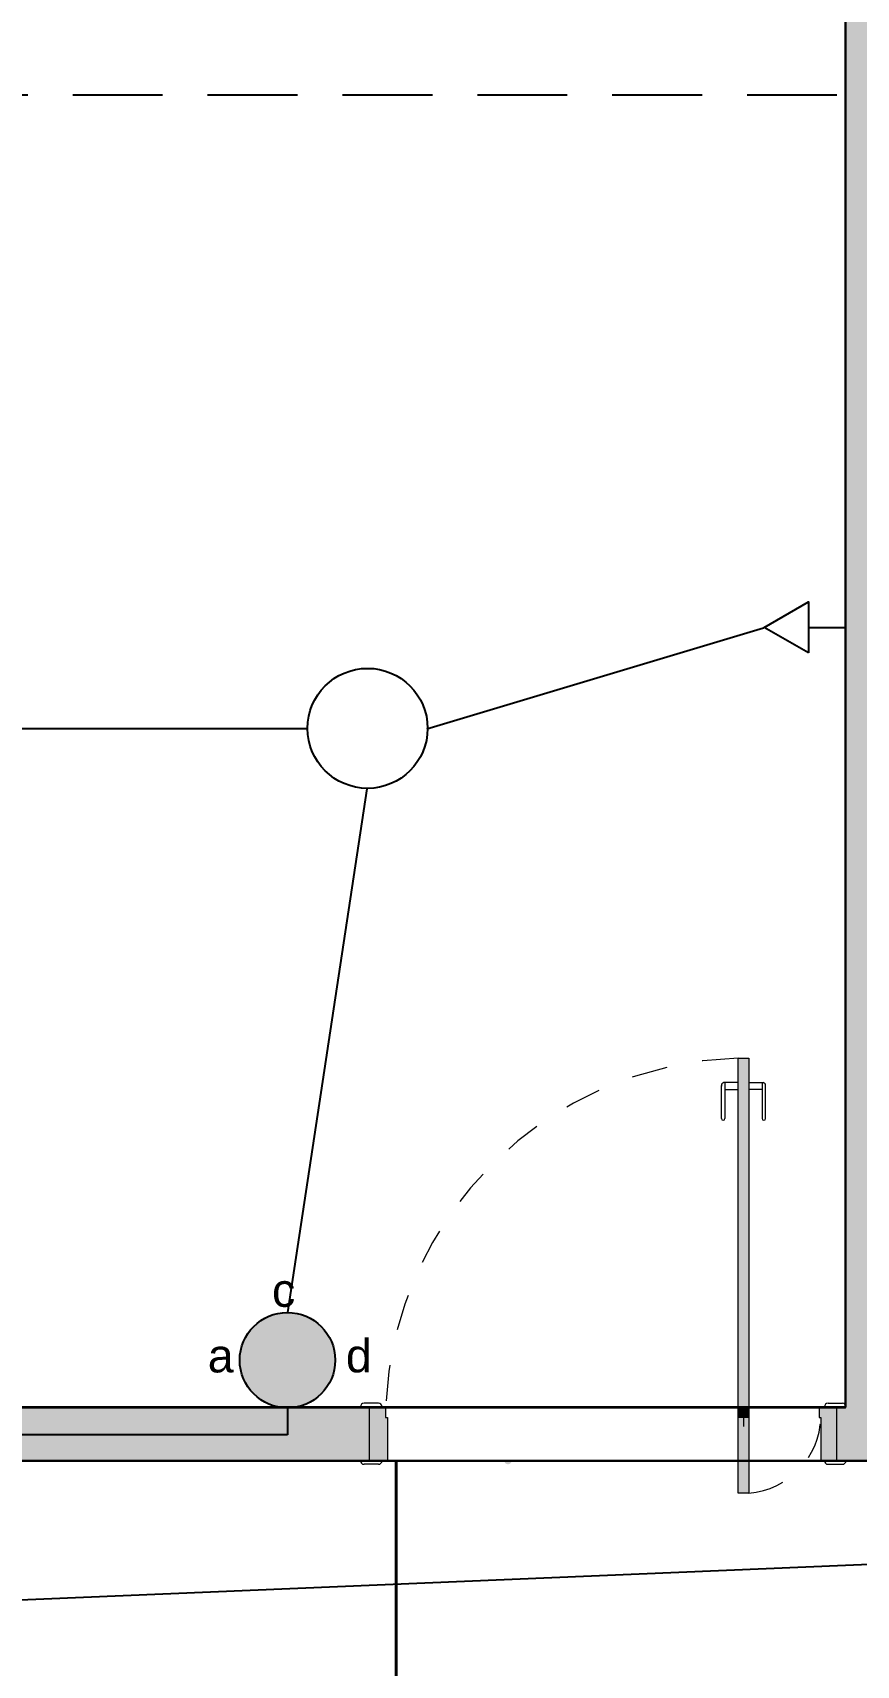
# Model space of a CAD drawing. Header units: inches. Extents: x 2 to 116, y 2 to 108.
# Drawn here: x 64.861 to 67.151, y 37.787 to 42.329 of the extents above; entities that cross this region are included whole.
import ezdxf

# ---------------------------------------------------------------- set-up
doc = ezdxf.new("R2010")
doc.units = ezdxf.units.IN
doc.header["$MEASUREMENT"] = 0
doc.linetypes.add('( Hidden )', pattern=[0.375, 0.25, -0.125])
doc.linetypes.add('ACAD_ISO02W100', pattern=[15, 12, -3])
for name, color, linetype, lineweight in [('03.1 PAREDES', 250, 'Continuous', 25), ('04 ESQUADRIAS', 252, 'Continuous', 9), ('08.1 DETALHES', 253, 'Continuous', 9)]:
    doc.layers.add(name, color=color, linetype=linetype, lineweight=lineweight)
for name, color, linetype in [('CONDUITES', 30, 'Continuous'), ('ILUMINAÇÃO', 10, 'Continuous'), ('INTERRUPTORES', 106, 'Continuous'), ('PLANTA TUGS_TUES', 7, 'Continuous'), ('TOMADAS', 170, 'Continuous')]:
    doc.layers.add(name, color=color, linetype=linetype)
doc.styles.get("Standard").update_dxf_attribs({"font": 'arial.ttf'})

# ---------------------------------------------------------------- blocks, each defined once
blk = doc.blocks.new('PORTA 120 PIVOTANDE')
at = {"layer": '04 ESQUADRIAS'}
for p, q in [((-0.275, -0.09), (-0.275, 1.12)), ((-0.275, 1.12), (-0.245, 1.12)), ((-0.245, 1.12), (-0.245, -0.09)), ((-0.275, 1.0523), (-0.315, 1.0523)), ((-0.3115, 1.0523), (-0.3115, 0.9523)), ((-0.245, 1.0523), (-0.205, 1.0523)), ((-0.2085, 1.0523), (-0.2085, 0.9523)), ((-0.3215, 0.9523), (-0.3215, 1.0436)), ((-0.3115, 1.0323), (-0.275, 1.0323)), ((-0.2085, 1.0323), (-0.245, 1.0323)), ((-0.1985, 0.9523), (-0.1985, 1.0436)), ((-1.325, 0.15), (-1.3, 0.15)), ((-1.275, 0.16), (-1.315, 0.16)), ((-1.3, 0), (-1.3, 0.15)), ((-1.265, 0.15), (-1.255, 0.15)), ((-1.255, 0.15), (-1.255, 0.12)), ((-0.035, 0.15), (-0.05, 0.15)), ((-0.05, 0.15), (-0.05, 0.12)), ((-0.025, 0.16), (0.015, 0.16)), ((0, 0), (0, 0.15)), ((0.025, 0.15), (0, 0.15)), ((-1.255, 0.12), (-1.25, 0.12)), ((-1.25, 0.12), (-1.25, 0)), ((-0.05, 0.12), (-0.045, 0.12)), ((-0.045, 0.12), (-0.045, 0)), ((-1.325, 0), (-1.3, 0)), ((-1.25, 0), (-1.265, 0)), ((-0.045, 0), (-0.035, 0)), ((0.025, 0), (0, 0)), ((-1.275, -0.01), (-1.315, -0.01)), ((-0.025, -0.01), (0.015, -0.01)), ((-0.245, -0.09), (-0.275, -0.09))]:
    blk.add_line(p, q, dxfattribs=at)
at = {"layer": '04 ESQUADRIAS', "linetype": 'ACAD_ISO02W100', "ltscale": 0.005}
for p, q in [((-0.26, 0.145), (-0.26, 0.095)), ((-0.245, 0.12), (-0.275, 0.12))]:
    blk.add_line(p, q, dxfattribs=at)
for centre, radius, start, end in [((-0.2443, 0.1089), 1.0116, 91.7413, 177.6709), ((-0.2619, 0.1263), 0.217, 274.4612, 358.3332)]:
    blk.add_arc(centre, radius, start, end, dxfattribs=at)
at = {"layer": '04 ESQUADRIAS'}
for centre, radius, start, end in [((-0.3115, 1.043), 0.01, 110.1921, 183.5236), ((-0.2085, 1.043), 0.01, 356.4764, 69.8079), ((-0.3165, 0.9523), 0.005, 180, 0), ((-0.2035, 0.9523), 0.005, 180, 0), ((-1.315, 0.15), 0.01, 90, 180), ((-1.275, 0.15), 0.01, 0, 90), ((-0.025, 0.15), 0.01, 90, 180), ((0.015, 0.15), 0.01, 0, 90), ((-1.315, 0), 0.01, 180, 270), ((-1.275, 0), 0.01, 270, 0), ((-0.025, 0), 0.01, 180, 270), ((0.015, 0), 0.01, 270, 0)]:
    blk.add_arc(centre, radius, start, end, dxfattribs=at)
blk = doc.blocks.new('TUG BAIXA 30CM_')
at = {"layer": 'TOMADAS', "ltscale": 0.5}
blk.add_line((0.1046, 0), (0, 0), dxfattribs=at)
blk.add_lwpolyline([(0.1046, -0.0709), (0.2273, 0), (0.1046, 0.0709), (0.1046, -0.0709)], dxfattribs=at)
blk = doc.blocks.new('Interruptor Paralelo')
at = {"transparency": 33554595}
h = blk.add_hatch(color=256, dxfattribs=at)
h.dxf.hatch_style = 1
h.paths.add_polyline_path([(59.132, 10.8454, 1), (59.3974, 10.8454, 1)])
at = {"layer": 'INTERRUPTORES', "color": 3}
blk.add_circle((59.2647, 10.8454), 0.1327, dxfattribs=at)

msp = doc.modelspace()

# ---------------------------------------------------------------- hatches: boundary and pattern name
at = {"layer": '03.1 PAREDES', "true_color": 0xe29d6e}
h = msp.add_hatch(color=33, dxfattribs=at)
h.dxf.hatch_style = 1
h.paths.add_polyline_path([(66.852, 39.4765), (66.822, 39.4765), (66.822, 38.5065), (66.852, 38.5065)])
h = msp.add_hatch(color=33, dxfattribs=at)
h.dxf.hatch_style = 1
h.paths.add_polyline_path([(65.847, 38.4765), (65.842, 38.4765), (65.842, 38.5065), (65.797, 38.5065), (65.797, 38.3565), (65.847, 38.3565)])
h = msp.add_hatch(color=33, dxfattribs=at)
h.dxf.hatch_style = 1
h.paths.add_polyline_path([(66.852, 38.5065), (66.822, 38.5065), (66.822, 38.4765), (66.852, 38.4765)])
h = msp.add_hatch(color=33, dxfattribs=at)
h.dxf.hatch_style = 1
h.paths.add_polyline_path([(66.852, 38.4765), (66.822, 38.4765), (66.822, 38.3565), (66.852, 38.3565)])
h = msp.add_hatch(color=33, dxfattribs=at)
h.dxf.hatch_style = 1
h.paths.add_polyline_path([(67.097, 38.5065), (67.047, 38.5065), (67.047, 38.4765), (67.052, 38.4765), (67.052, 38.3565), (67.062, 38.3565), (67.097, 38.3565)])
h = msp.add_hatch(color=33, dxfattribs=at)
h.dxf.hatch_style = 1
h.paths.add_polyline_path([(66.852, 38.3565), (66.822, 38.3565), (66.822, 38.2665), (66.852, 38.2665)])
at = {"layer": 'PLANTA TUGS_TUES'}
h = msp.add_hatch(color=256, dxfattribs=at)
h.dxf.hatch_style = 1
h.paths.add_polyline_path([(67.272, 44.4315), (67.122, 44.4315), (67.122, 38.5065), (67.272, 38.5065)])
h.paths.add_polyline_path([(67.282, 45.7965), (67.272, 45.7965), (67.272, 45.8065), (67.122, 45.8065), (67.122, 45.7965), (67.112, 45.7965), (67.112, 45.5565), (67.122, 45.5565), (67.122, 45.5315), (67.272, 45.5315), (67.272, 45.5565), (67.282, 45.5565)])
h.paths.add_polyline_path([(68.272, 45.9565), (68.197, 45.9565), (68.197, 45.8065), (68.222, 45.8065), (68.272, 45.8065)])
h.paths.add_polyline_path([(68.422, 45.7965), (68.422, 45.8065), (68.272, 45.8065), (68.272, 45.7715), (68.422, 45.7715)])
h.paths.add_polyline_path([(70.922, 45.9565), (68.272, 45.9565), (68.272, 45.8065), (70.922, 45.8065)])
at = {"layer": 'PLANTA TUGS_TUES', "true_color": 0xe29d6e}
h = msp.add_hatch(color=33, dxfattribs=at)
h.dxf.hatch_style = 1
h.paths.add_polyline_path([(66.852, 39.4765), (66.822, 39.4765), (66.822, 38.5065), (66.852, 38.5065)])
h = msp.add_hatch(color=33, dxfattribs=at)
h.dxf.hatch_style = 1
h.paths.add_polyline_path([(66.852, 39.4765), (66.822, 39.4765), (66.822, 38.5065), (66.852, 38.5065)])
at = {"layer": 'PLANTA TUGS_TUES'}
h = msp.add_hatch(color=256, dxfattribs=at)
h.dxf.hatch_style = 1
edge = h.paths.add_edge_path()
edge.add_line((65.797, 38.5065), (62.722, 38.5065))
edge.add_line((62.722, 38.5065), (62.572, 38.5065))
edge.add_line((62.572, 38.5065), (62.572, 38.3565))
edge.add_line((62.572, 38.3565), (65.872, 38.3565))
edge.add_line((65.872, 38.3565), (66.192, 38.3565))
edge.add_arc((66.182, 38.3565), 0.01, 180, 359.9993, ccw=False)
edge.add_line((66.172, 38.3565), (65.797, 38.3565))
edge.add_line((65.797, 38.3565), (65.797, 38.5065))
at = {"layer": 'PLANTA TUGS_TUES', "true_color": 0xe29d6e}
h = msp.add_hatch(color=33, dxfattribs=at)
h.dxf.hatch_style = 1
h.paths.add_polyline_path([(65.847, 38.4765), (65.842, 38.4765), (65.842, 38.5065), (65.797, 38.5065), (65.797, 38.3565), (65.847, 38.3565)])
h = msp.add_hatch(color=33, dxfattribs=at)
h.dxf.hatch_style = 1
h.paths.add_polyline_path([(65.847, 38.4765), (65.842, 38.4765), (65.842, 38.5065), (65.797, 38.5065), (65.797, 38.3565), (65.847, 38.3565)])
h = msp.add_hatch(color=33, dxfattribs=at)
h.dxf.hatch_style = 1
h.paths.add_polyline_path([(66.852, 38.5065), (66.822, 38.5065), (66.822, 38.4765), (66.852, 38.4765)])
h = msp.add_hatch(color=33, dxfattribs=at)
h.dxf.hatch_style = 1
h.paths.add_polyline_path([(66.852, 38.5065), (66.822, 38.5065), (66.822, 38.4765), (66.852, 38.4765)])
h = msp.add_hatch(color=33, dxfattribs=at)
h.dxf.hatch_style = 1
h.paths.add_polyline_path([(66.852, 38.4765), (66.822, 38.4765), (66.822, 38.3565), (66.852, 38.3565)])
h = msp.add_hatch(color=33, dxfattribs=at)
h.dxf.hatch_style = 1
h.paths.add_polyline_path([(66.852, 38.4765), (66.822, 38.4765), (66.822, 38.3565), (66.852, 38.3565)])
h = msp.add_hatch(color=33, dxfattribs=at)
h.dxf.hatch_style = 1
h.paths.add_polyline_path([(67.097, 38.5065), (67.047, 38.5065), (67.047, 38.4765), (67.052, 38.4765), (67.052, 38.3565), (67.062, 38.3565), (67.097, 38.3565)])
h = msp.add_hatch(color=33, dxfattribs=at)
h.dxf.hatch_style = 1
h.paths.add_polyline_path([(67.097, 38.5065), (67.047, 38.5065), (67.047, 38.4765), (67.052, 38.4765), (67.052, 38.3565), (67.062, 38.3565), (67.097, 38.3565)])
at = {"layer": 'PLANTA TUGS_TUES'}
h = msp.add_hatch(color=256, dxfattribs=at)
h.dxf.hatch_style = 1
h.paths.add_polyline_path([(71.072, 38.4985), (71.072, 38.5065), (67.097, 38.5065), (67.097, 38.3565), (67.122, 38.3565), (68.0345, 38.3565), (71.072, 38.3565)])
at = {"layer": 'PLANTA TUGS_TUES', "true_color": 0xe29d6e}
h = msp.add_hatch(color=33, dxfattribs=at)
h.dxf.hatch_style = 1
h.paths.add_polyline_path([(66.852, 38.3565), (66.822, 38.3565), (66.822, 38.2665), (66.852, 38.2665)])
h = msp.add_hatch(color=33, dxfattribs=at)
h.dxf.hatch_style = 1
h.paths.add_polyline_path([(66.852, 38.3565), (66.822, 38.3565), (66.822, 38.2665), (66.852, 38.2665)])

# ---------------------------------------------------------------- linework, layer by layer
for points in [[(67.1204, 45.4899), (67.1204, 45.8049), (62.7204, 45.8049), (62.7204, 38.5049), (67.1204, 38.5049), (67.1204, 44.629)], [(72.5704, 38.3549), (62.5704, 38.3549)], [(67.3704, 36.6549), (65.8704, 36.6549), (65.8704, 38.3549)]]:
    msp.add_lwpolyline(points)
at = {"layer": '08.1 DETALHES', "linetype": '( Hidden )'}
msp.add_line((62.722, 42.1565), (67.122, 42.1565), dxfattribs=at)
at = {"layer": 'CONDUITES'}
for p, q in [((65.9569, 40.3925), (66.8931, 40.6734)), ((65.6232, 40.3925), (64.0565, 40.3925)), ((65.79, 40.2256), (65.5689, 38.7689)), ((65.5689, 38.5035), (65.5689, 38.4285)), ((65.5689, 38.4285), (63.8719, 38.4285)), ((67.5209, 38.0823), (64.4659, 37.9533))]:
    msp.add_line(p, q, dxfattribs=at)
at = {"layer": 'ILUMINAÇÃO'}
msp.add_circle((65.7917, 40.394), 0.1669, dxfattribs=at)
at = {"layer": 'PLANTA TUGS_TUES'}
for p, q in [((67.122, 38.5065), (67.122, 44.4815)), ((67.122, 38.5065), (67.122, 43.2816)), ((62.722, 38.5065), (67.122, 38.5065)), ((62.722, 38.5065), (67.122, 38.5065)), ((72.572, 38.3565), (62.572, 38.3565)), ((72.572, 38.3565), (62.572, 38.3565)), ((65.872, 38.3565), (65.872, 36.6565)), ((65.872, 38.3565), (65.872, 36.6565))]:
    msp.add_line(p, q, dxfattribs=at)
at = {"layer": 'PLANTA TUGS_TUES', "linetype": '( Hidden )'}
msp.add_line((62.722, 42.1565), (67.122, 42.1565), dxfattribs=at)

# ---------------------------------------------------------------- block references
at = {"layer": '04 ESQUADRIAS'}
msp.add_blockref('PORTA 120 PIVOTANDE', (67.097, 38.3565), dxfattribs=at)
at = {"layer": 'INTERRUPTORES'}
msp.add_blockref('Interruptor Paralelo', (6.3042, 27.7908), dxfattribs=at)
at = {"layer": 'PLANTA TUGS_TUES'}
msp.add_blockref('PORTA 120 PIVOTANDE', (67.097, 38.3565), dxfattribs=at)
msp.add_blockref('PORTA 120 PIVOTANDE', (67.097, 38.3565), dxfattribs=at)
at = {"layer": 'TOMADAS', "xscale": -1}
msp.add_blockref('TUG BAIXA 30CM_', (67.122, 40.675), dxfattribs=at)

# ---------------------------------------------------------------- texts
at = {"layer": 'INTERRUPTORES', "char_height": 0.0928, "attachment_point": 1}
for s, insert in [('c', (65.5259, 38.8774)), ('a', (65.3474, 38.695)), ('d', (65.7315, 38.6951))]:
    msp.add_mtext_dynamic_manual_height_columns(s, width=0.092805, gutter_width=0.464, heights=[0.0564], dxfattribs=dict(at, insert=insert))

doc.saveas('drawing.dxf')
